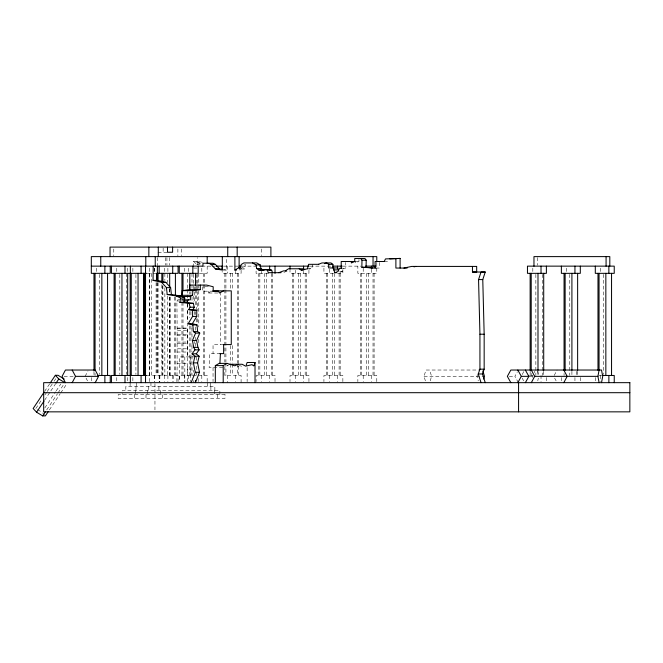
<?xml version="1.0" encoding="UTF-8"?>
<svg xmlns="http://www.w3.org/2000/svg" width="663" height="663" viewBox="0 0 663 663"><rect width="100%" height="100%" fill="white"/><g stroke="black" fill="none" stroke-linecap="round" stroke-linejoin="round"><path stroke-width="0.5" stroke-dasharray="3.31 2.49" d="M176.872 381.689L177.129 367.037C177.021 344.884 177.27 323.237 176.855 301.002L177.792 299.817L180.676 299.817M187.455 381.689L187.588 365.744M187.629 310.781L187.521 321.936M187.588 355.832C187.67 346.558 187.994 337.218 187.538 328.061L176.955 328.061M534.511 372.739L534.85 370.932M537.776 380.86L538.29 378.15M240.884 269.004L244.266 269.004L245.451 264.496L243.76 264.496M312.828 264.322L311.676 268.672L309.124 268.672M425.381 380.86L424.03 376.352L425.919 370.029L478.827 370.029M430.221 380.86L431.563 376.352L429.682 370.029M477.484 374.545L476.946 376.352L478.288 380.86M162.327 398.057L162.203 394.535M339.928 272.402L342.265 271.507L343.815 268.258M85.104 376.352L87.988 370.932M522.204 374.545L524.126 370.932M554.202 375.449L557.086 370.029M518.375 382.667L514.878 376.352L517.372 371.835M44.537 391.485L49.667 383.819M35.835 408.524L42.092 399.151M44.943 394.891L46.65 392.339M47.222 391.485L53.488 382.112M54.051 381.258L55.767 378.706M44.554 400.286L50.247 391.758M50.819 390.913L55.377 384.092M44.794 407.952L55.609 391.758M56.181 390.913L60.739 384.092M46.675 409.933L57.499 393.747M58.071 392.894L64.336 383.521M49.36 409.933L60.184 393.747M60.747 392.894L67.013 383.521M239.119 270.065L243.329 267.57L244.266 269.004M208.016 291.181L208.795 293.005L212.201 291.289M229.265 364.65L226.945 365.81L229.904 365.81M358.956 259.523L358.956 261.512L355.559 262.954L355.559 261.512M283.938 272.327L287.725 270.885M193.546 267.123L193.546 261.371L196.745 264.413L200.508 263.236M309.008 269.128L310.814 268.672M240.462 365.52L237.735 366.142L241.672 366.142M158.026 252.247L166.927 252.247M202.455 262.308L197.731 261.371L193.505 261.371L201.071 262.863M354.73 261.512L358.956 261.512M384.217 261.512L388.443 261.512M196.745 264.413L200.972 264.413L197.773 261.371L197.731 257.567M201.809 266.136L211.248 266.136M212.11 266.136L215.318 266.136M223.456 266.136L237.901 266.136M242.028 266.136L259.863 266.136M309.952 266.136L333.381 266.136M342.862 266.136L361.004 266.136M373.907 266.136L376.783 266.136M241.639 267.57L243.329 267.57M193.546 268.076L196.928 268.076M375.921 268.059L379.302 268.059L379.302 262.449M342.904 268.258L345.44 268.258L345.44 262.473M222.312 270.065L226.539 270.065L226.539 256.614M339.729 271.507L342.265 271.507M147.203 273.272L156.261 273.338M199.422 273.338L207.171 273.338L207.171 266.136M268.689 273.338L256.084 273.338L256.084 270.247M333.622 273.338L323.925 273.338L323.925 266.136M337.5 273.338L342.862 273.338L342.862 269.219M208.381 286.756L202.605 286.756L202.605 291.181L213.188 291.181M208.795 293.005L219.378 293.005M181.637 299.817L183.634 299.817M176.855 301.002L178.778 301.002M177.187 328.575L187.77 328.575M177.452 330.373L188.035 330.373M177.27 334.434L187.861 334.434M176.905 335.354L187.488 335.354M176.905 342.058L187.488 342.058M177.261 343.451L187.844 343.451M223.63 344.578L213.047 344.578L213.047 353.619M177.46 348.804L188.043 348.804M176.855 352.036L187.438 352.036M220.414 353.619L209.831 353.619L209.135 367.493L223.63 367.493M195.403 356.893L179.673 356.901L179.673 381.639M177.004 363.341L187.588 363.341M146.606 375.465L178.082 375.465L178.082 381.639M529.397 375.465L533.276 375.465M598.88 375.465L601.117 375.465M64.087 376.352L74.099 376.352M424.03 376.352L484.479 376.352M509.234 376.352L514.878 376.352M529.364 376.352L532.406 376.352M223.564 269.584L226.539 270.065M37.576 409.585L41.943 412.212M42.631 412.95L44.686 415.162M554.682 378.15L556.124 380.86M522.204 378.15L523.646 380.86M86.066 378.159L87.508 380.86M537.602 370.932L538.464 375.449M187.53 303.836L187.629 306.679M158.921 386.421L158.921 390.54M603.695 274.366L603.695 374.429M600.661 268.192L600.661 272.302M600.661 375.465L600.661 381.639M595.299 377.52L595.299 381.639M580.307 377.52L580.307 381.639M577.63 371.338L577.63 375.465M576.561 371.338L576.561 375.465M574.945 377.52L574.945 381.639M571.912 371.338L571.912 375.465M569.774 274.366L569.774 375.465M566.741 268.192L566.741 272.302M564.064 373.402L564.064 375.465M561.379 377.52L561.379 382.667M546.387 377.52L546.387 381.639M543.71 371.338L543.71 375.465M542.641 274.366L542.641 375.465M541.025 375.465L541.025 381.639M537.991 371.338L537.991 375.465M537.701 257.567L537.701 265.183M535.853 274.366L535.853 375.465M532.82 268.192L532.82 272.302M532.82 375.465L532.82 377.52M531.212 373.402L531.212 375.465M530.143 371.338L530.143 375.465M376.783 262.324L376.783 273.338L357.854 273.338L357.854 266.136M376.783 381.639L376.783 375.465L357.854 375.465L357.854 381.639M374.098 273.338L374.098 375.465M373.029 273.338L373.029 375.465M371.421 269.219L371.421 273.338M371.421 375.465L371.421 381.639M368.388 273.338L368.388 375.465M366.249 273.338L366.249 375.465M363.216 268.192L363.216 273.338M363.216 375.465L363.216 381.639M361.6 273.338L361.6 375.465M360.531 273.338L360.531 375.465M342.862 381.639L342.862 375.465L323.925 375.465L323.925 381.639M340.177 273.338L340.177 375.465M339.108 273.338L339.108 375.465M337.5 375.465L337.5 381.639M334.467 273.338L334.467 375.465M332.32 273.338L332.32 375.465M329.296 269.219L329.296 273.338M329.296 375.465L329.296 381.639M327.679 273.338L327.679 375.465M326.61 273.338L326.61 375.465M308.941 270.247L308.941 273.338L290.004 273.338L290.004 270.247M308.941 381.639L308.941 375.465L290.004 375.465L290.004 381.639M306.256 273.338L306.256 375.465M305.187 273.338L305.187 375.465M303.579 271.275L303.579 273.338M303.579 375.465L303.579 381.639M300.546 273.338L300.546 375.465M298.4 273.338L298.4 375.465M295.366 270.247L295.366 273.338M295.366 375.465L295.366 381.639M293.759 273.338L293.759 375.465M292.69 273.338L292.69 375.465M275.021 381.639L275.021 375.465L256.084 375.465L256.084 381.639M272.336 273.338L272.336 375.465M271.266 273.338L271.266 375.465M269.65 375.465L269.65 381.639M266.625 273.338L266.625 375.465M264.479 273.338L264.479 375.465M261.446 249.006L261.446 255.661M261.446 271.275L261.446 273.338M261.446 375.465L261.446 381.639M259.838 273.338L259.838 375.465M258.769 273.338L258.769 375.465M247.133 367.534L247.133 381.656M241.092 270.247L241.092 273.338L222.163 273.338L222.163 271.275M241.092 382.667L241.092 375.465L224.848 375.465L224.848 366.183M238.415 273.338L238.415 375.465M237.346 273.338L237.346 363.084M237.346 364.12L237.346 375.465M235.73 271.275L235.73 273.338M235.73 375.465L235.73 381.639M232.696 273.338L232.696 289.839M232.696 345.547L232.696 363.084M232.696 364.12L232.696 375.465M230.558 273.338L230.558 288.811M230.558 345.547L230.558 363.084M230.558 364.12L230.558 375.465M227.525 266.136L227.525 273.338M227.525 375.465L227.525 382.667M225.917 273.338L225.917 288.811M225.917 289.839L225.917 362.056M225.917 363.084L225.917 375.465M224.848 273.338L224.848 288.811M224.848 289.839L224.848 362.056M220.688 291.886L220.688 344.578M219.859 394.535L219.859 390.54L122.382 390.54L122.382 394.535M217.754 394.535L217.754 398.372M214.853 390.54L214.853 386.421L125.829 386.421L125.829 390.54M214.456 390.54L214.456 394.535M213.047 367.493L213.047 381.656M210.884 386.421L210.884 390.54M210.304 382.667L210.304 386.421M207.693 382.667L207.693 386.421M207.171 381.639L207.171 375.465L179.267 375.465L179.267 382.667M204.494 273.338L204.494 375.465M203.425 273.338L203.425 375.465M201.809 268.192L201.809 273.338M201.809 375.465L201.809 381.639M198.776 273.338L198.776 326.975M198.776 339.357L198.776 343.484M198.196 378.548L198.196 381.639M197.773 261.371L197.773 267.123M197.773 274.275L197.773 310.408M197.773 318.663L197.773 322.79M196.638 274.366L196.638 288.811M196.638 289.839L196.638 309.439M196.638 318.729L196.638 322.848M196.638 356.893L196.638 361.02M196.638 366.183L196.638 375.465M195.51 286.748L195.51 288.811M195.51 289.839L195.51 305.311M195.51 311.502L195.51 314.602M195.51 326.975L195.51 331.102M195.51 337.293L195.51 346.583M194.441 286.748L194.441 290.875M194.441 291.902L194.441 302.22M194.441 311.502L194.441 314.602M194.441 341.42L194.441 343.484M193.546 274.275L193.546 288.728M193.546 295.955L193.546 302.146M193.546 370.277L193.546 372.341M193.546 380.603L193.546 382.667M191.997 273.338L191.997 288.811M191.997 297.065L191.997 301.184M191.997 328.011L191.997 338.329M191.997 345.547L191.997 351.738M191.997 355.865L191.997 375.465M190.927 291.902L190.927 293.966M190.927 311.502L190.927 316.665M190.927 325.947L190.927 375.465M190.256 356.901L190.256 381.639M189.8 291.902L189.8 293.966M189.8 311.502L189.8 317.693M189.8 325.947L189.8 375.465M188.242 268.192L188.242 272.302M188.242 375.465L188.242 381.639M187.662 273.338L187.662 288.811M187.662 289.839L187.662 293.966M187.662 295.002L187.662 298.093M187.662 304.284L187.662 321.82M187.538 322.831L187.662 375.465M184.82 356.893L184.82 381.639M184.629 268.192L184.629 273.338M184.629 375.465L184.629 381.639M183.013 299.129L183.013 301.193M183.013 302.22L183.013 375.465M181.944 299.129L181.944 301.193M181.944 302.22L181.944 375.465M181.612 249.006L181.612 255.661M177.875 249.006L177.875 255.661M175.405 297.065L175.405 375.465M174.336 297.065L174.336 375.465M173.25 375.465L173.25 381.639M172.72 375.465L172.72 381.639M170.573 297.065L170.573 375.465M169.687 288.811L169.687 292.938M169.687 297.065L169.687 375.465M169.504 288.811L169.504 292.938M169.504 297.065L169.504 375.465M169.421 257.567L169.421 265.183M167.888 268.192L167.888 272.302M167.888 375.465L167.888 381.639M167.548 274.366L167.548 282.62M167.548 296.029L167.548 375.465M166.927 257.567L166.927 265.183M165.692 257.567L165.692 265.183M164.855 273.338L164.855 280.557M164.855 287.775L164.855 375.465M164.515 268.192L164.515 272.311M164.515 375.465L164.515 381.639M163.148 248.128L163.148 252.247M162.907 285.712L162.907 375.465M162.717 285.712L162.717 375.465M161.838 284.684L161.838 375.465M160.363 390.54L160.363 394.535M159.849 375.465L159.849 381.639M159.684 375.465L159.684 382.667M159.153 375.465L159.153 381.639M158.076 282.62L158.076 375.465M157.471 257.567L157.471 265.183M157.164 282.62L157.164 375.465M156.998 282.62L156.998 375.465M156.095 282.62L156.095 375.465M154.96 383.645L154.951 409.833M154.479 268.192L154.479 273.338M154.487 375.465L154.487 381.639M154.322 268.192L154.322 273.338M154.322 375.465L154.322 381.639M151.454 273.338L151.454 375.465M150.949 382.667L150.949 386.421M149.714 268.175L149.714 381.631M149.308 273.338L149.308 375.465M148.761 386.421L148.761 390.54M147.501 390.54L147.501 394.535M146.001 394.535L146.001 398.372M136.727 382.667L136.727 386.421M135.907 274.366L135.907 374.429M135.998 386.421L135.998 390.54M135.252 390.54L135.252 394.535M134.407 394.535L134.407 398.372M132.873 268.192L132.873 273.338M132.873 377.52L132.873 381.639M130.114 382.667L130.114 386.421M127.511 268.192L127.511 272.302M127.511 377.52L127.511 381.639M126.6 273.338L126.6 374.429M119.812 274.366L119.812 374.429M116.779 268.192L116.779 272.302M116.779 377.52L116.779 381.639M113.771 249.006L113.771 255.661M99.707 274.366L99.707 374.429M96.674 268.192L96.674 272.311M95.066 373.402L95.066 375.465M93.989 371.338L93.989 375.465M91.312 377.52L91.312 381.639M225.006 394.535L118.188 394.535L118.188 398.372L225.006 398.372L225.006 394.535"/><path stroke-width="0.99" d="M375.656 268.059L361.841 267.264L361.99 260.203L360.747 258.529M372.913 268.059L366.067 267.264L366.216 260.203L364.973 258.529L354.73 258.529L354.73 261.512L351.332 262.954L351.332 261.512M161.673 282.347L166.446 287.634L167.2 294.529L176.192 295.93L180.609 298.068L179.864 302.287L184.049 302.287L184.786 298.068L180.377 295.93L171.386 294.529L170.631 287.634L165.849 282.347L161.673 282.347L153.054 280.374L153.219 266.136M165.849 282.347L157.239 280.374L157.404 266.136M219.917 363.531L220.414 353.619M200.309 289.615L192.9 290.634L192.552 295.308L190.364 296.51L179.781 296.51L181.96 295.308L182.317 290.634L189.726 289.615L200.309 289.615L200.309 285.082M599.112 382.667L597.91 376.352L599.112 370.029M601.515 382.667L602.717 376.352L601.515 370.029L510.85 370.029L507.352 376.352L510.85 382.667M191.143 382.667L195.295 372.291L193.405 362.876L194.947 356.23L192.079 353.827L194.947 349.865L199.132 349.865L197.939 347.379L196.604 340.533L199.762 333.116L197.624 331.616L193.439 331.616L192.817 324.911L188.176 323.701L192.585 316.408L192.585 310.317L188.806 309.671L190.057 307.218L189.154 303.347L179.864 302.287M195.403 380.603L195.403 382.667L199.472 372.291L197.591 362.876L199.132 356.23L196.265 353.827L192.079 353.827M307.45 268.672L308.602 264.322L318.754 264.322M483.667 379.054L484.479 376.352L482.863 370.932M481.031 382.667L478.247 373.973L479.937 369.183L479.937 334.218L478.553 279.579L481.031 272.021L485.258 272.021L482.772 279.579L484.164 334.218L484.164 369.183L482.473 373.973L485.258 382.667M246.246 365.056L247.133 362.487L255.015 362.487L255.015 382.667M255.015 362.487L253.838 365.918L251.981 364.683L245.617 366.142L242.094 364.26L230.044 364.26M194.947 349.865L193.753 347.379L192.419 340.533L195.577 333.116L199.762 333.116M384.217 261.512L385.485 258.91L400.112 258.421L400.112 268.059M188.806 309.671L192.991 309.671L194.242 307.218L193.339 303.347L184.049 302.287M72.176 382.667L75.532 376.352L72.176 370.029M95.19 382.667L98.547 376.352L95.19 370.029L65.446 370.029L62.09 376.352L65.446 382.667M531.328 382.667L534.685 376.352L531.328 370.029M563.807 382.667L567.172 376.352L563.807 370.029M517.828 382.667L521.325 376.352L517.828 370.029M525.353 382.667L528.85 376.352L525.353 370.029M188.176 323.701L192.353 323.701L196.77 316.408L196.77 310.317L192.991 309.671M43.973 392.339L33.15 408.524L36.581 412.212L42.689 415.9L45.374 415.9L48.225 411.64M50.231 382.965L55.36 375.291L58.037 375.291L64.154 378.979M36.581 412.212L43.982 401.14M55.941 383.239L58.792 378.979L55.36 375.291M42.689 415.9L45.54 411.64M196.265 353.827L199.132 349.865M187.496 302.892L187.438 301.002L188.375 299.817M285.38 270.885L288.521 268.772L303.405 268.772L304.731 269.609M234.893 256.614L234.893 270.065L239.103 267.57L240.793 267.57M215.326 382.667L215.326 365.62L219.196 363.382L227.077 363.382L234.826 365.81L237.926 364.26M215.326 365.62L223.207 365.62L227.077 363.382M223.63 290.858L219.378 293.005L218.599 291.181L212.823 291.181M318.472 264.322L321.986 262.938L330.986 262.938L332.892 264.371L332.892 267.951M324.456 263.625L326.213 262.938M278.767 272.692L283.499 270.885L286.035 270.885M333.738 267.951L333.738 269.891L334.923 272.7L338.039 271.507L339.589 268.258L342.125 268.258M299.179 268.772L301.168 270.032L308.278 268.672M403.908 268.059L411.682 266.418L476.68 266.418L476.68 272.021L472.454 272.021L472.454 266.418M413.969 266.833L415.908 266.418M252.52 262.921L255.984 264.935L256.705 268.556L258.926 270.123L269.344 269.41L271.664 270.231L272.476 272.692M258.926 270.123L264.918 269.924M389.703 258.91L400.112 258.421M361.99 260.203L366.216 260.203M354.713 261.512L341.213 261.512L341.213 268.258M384.383 261.512L375.076 261.512L375.076 268.059M208.729 263.236L211.141 264.396L215.367 264.396L219.602 268.938L222.577 269.418M326.76 262.938L328.666 264.371L332.892 264.371M255.984 264.935L260.211 264.935L260.932 268.556L263.145 270.123M91.312 266.136L202.961 266.136L202.961 263.236L212.956 263.236L215.367 264.396M216.237 266.136L222.436 266.136M238.937 266.136L241.092 266.136M259.863 266.136L309.082 266.136M332.809 266.136L342.1 266.136M365.412 266.136L375.846 266.136M361.841 267.264L366.067 267.264M407.132 268.059L395.886 268.059L395.886 258.421M256.705 268.556L260.932 268.556M211.141 264.396L215.376 268.938L219.602 268.938M333.738 269.891L337.956 269.891L337.956 267.951L328.666 267.951L328.666 264.371M234.893 270.065L236.583 270.065M301.168 270.032L303.704 270.032M265.117 269.41L267.438 270.231L271.664 270.231M472.454 272.021L485.258 272.021M281.079 272.692L268.25 272.692L267.438 270.231M334.923 272.7L336.613 272.7M146.606 273.338L111.417 273.338L111.417 266.136M156.94 273.338L178.082 273.338L178.082 266.136M478.553 279.579L482.772 279.579M153.054 280.374L157.239 280.374M166.446 287.634L170.631 287.634M182.317 290.634L192.9 290.634M213.047 290.858L231.271 290.858L231.271 344.578L223.572 344.578M167.2 294.529L171.386 294.529M181.96 295.308L192.552 295.308M176.192 295.93L180.377 295.93M180.609 298.068L184.786 298.068M183.568 299.817L190.364 299.817L190.364 296.51M183.585 301.002L187.438 301.002M189.154 303.347L193.339 303.347M190.057 307.218L194.242 307.218M192.585 310.317L196.77 310.317M192.585 316.408L196.77 316.408M192.817 324.911L197.002 324.911L197.624 331.616M479.937 334.218L484.164 334.218M192.419 340.533L196.604 340.533M193.753 347.379L197.939 347.379M219.784 353.619L223.63 353.619L223.63 344.578M194.947 356.23L199.132 356.23M193.405 362.876L197.591 362.876M479.937 369.183L484.164 369.183M195.295 372.291L199.472 372.291M478.247 373.973L482.473 373.973M97.967 375.465L110.24 375.465L110.24 382.667M146.606 375.465L111.417 375.465L111.417 382.667M601.963 375.465L614.236 375.465L614.236 382.667M75.532 376.352L98.547 376.352M521.325 376.352L528.85 376.352M534.685 376.352L597.91 376.352M43.675 392.703L629.85 392.695M215.376 268.938L222.312 270.065L222.312 256.614M192.353 323.701L197.002 324.911M260.211 264.935L256.747 262.921L243.876 262.921L241.224 264.496L240.039 269.004L239.103 267.57M58.792 378.979L64.899 382.667M193.439 331.616L195.577 333.116M611.551 273.338L611.551 375.465M609.811 266.136L609.811 256.614L533.964 256.614L533.964 266.136M608.866 266.136L608.866 273.338M608.874 375.465L608.874 382.667M606.073 256.614L606.073 266.136M605.841 273.338L605.841 375.465M599.054 273.338L599.054 370.302M597.985 273.338L597.985 370.302M595.299 266.136L595.299 273.338L614.236 273.338L614.236 266.136L527.458 266.136L527.458 273.338L546.387 273.338L546.387 266.136M580.307 266.136L580.307 273.338L561.379 273.338L561.379 266.136M577.63 273.338L577.63 370.302M574.945 266.136L574.945 273.338M571.912 273.338L571.912 370.302M565.133 273.338L565.133 370.302M564.064 273.338L564.064 370.302M543.71 273.338L543.71 370.302M541.025 266.136L541.025 273.338M537.991 273.338L537.991 370.302M531.212 273.338L531.212 370.302M530.143 273.338L530.143 370.302M518.574 382.667L518.574 411.847M376.783 261.371L376.783 256.614L91.312 256.614L91.312 273.338L110.24 273.338L110.24 266.136M373.045 256.614L373.045 266.136M371.421 266.136L371.421 268.192M337.5 266.136L337.5 268.192M303.579 266.136L303.579 269.219M290.004 266.136L290.004 269.219M275.021 266.136L275.021 273.338M270.902 256.614L270.902 247.1L110.033 247.1L110.033 256.614M269.65 266.136L269.65 270.247M239.119 256.614L239.119 268.001M237.18 247.1L237.18 256.614M227.732 247.1L227.732 256.614M223.207 365.62L223.207 382.667M222.163 266.136L222.163 269.219M213.188 291.181L213.188 286.756L206.566 285.082L189.726 285.082L189.726 289.615M207.188 256.614L207.188 263.236M198.196 266.136L198.196 273.338L179.267 273.338L179.267 266.136M195.51 273.338L195.51 285.712M192.834 266.136L192.834 273.338M189.8 273.338L189.8 289.839M183.013 273.338L183.013 290.875M181.944 273.338L181.944 296.029M175.405 273.338L175.405 295.002M172.72 266.136L172.72 273.338M172.604 247.1L172.604 252.247L167.482 252.247L167.482 247.1M169.687 273.338L169.687 287.775M162.907 273.338L162.907 282.62M161.838 273.338L161.838 282.62M159.153 266.136L159.153 273.338M158.3 247.1L158.3 256.614M158.076 273.338L158.076 280.557M157.164 273.338L157.164 280.557M156.998 273.338L156.998 280.557M155.241 256.614L155.241 266.136M148.844 247.1L148.844 256.614M145.794 256.614L145.794 266.136M145.528 266.136L145.528 382.667M144.667 273.338L144.667 375.465M143.755 273.338L143.755 375.465M143.598 273.338L143.598 375.465M141.078 266.136L141.078 273.338M141.078 375.465L141.078 382.667M138.045 273.338L138.045 375.465M131.257 273.338L131.257 375.465M130.354 266.136L130.354 273.338M130.354 375.465L130.354 382.667M130.188 273.338L130.188 375.465M127.669 273.338L127.669 375.465M124.992 266.136L124.992 273.338M124.992 375.465L124.992 382.667M121.959 273.338L121.959 375.465M115.171 273.338L115.171 375.465M114.102 273.338L114.102 375.465M107.563 273.338L107.563 375.465M104.878 266.136L104.878 273.338M104.878 375.465L104.878 382.667M101.845 273.338L101.845 375.465M100.759 256.614L100.759 266.136M95.058 273.338L95.066 370.31M93.989 273.338L93.989 370.31M629.85 382.667L43.675 382.667L43.675 411.847L629.85 411.847L629.85 382.667"/></g></svg>
